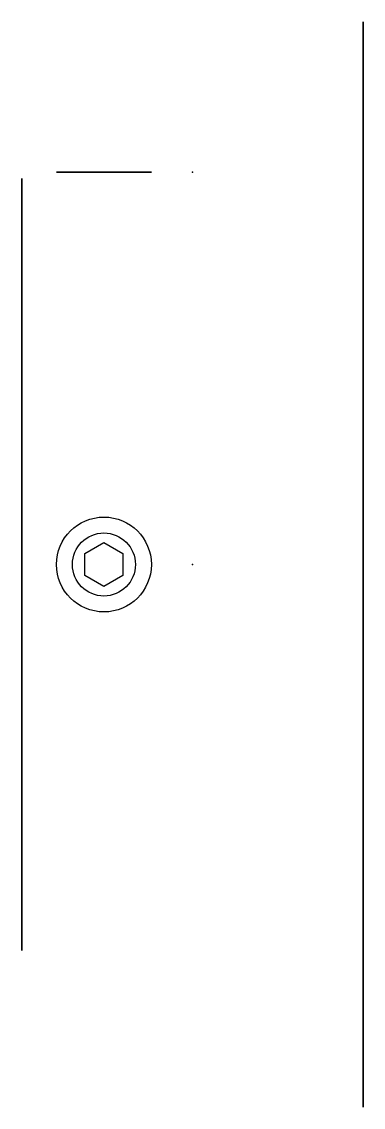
# Model space of a CAD drawing. Header units: centimetres. Extents: x -0.68 to 0.68, y -2.15 to 2.15.
import ezdxf

# ---------------------------------------------------------------- set-up
doc = ezdxf.new("R2010")
doc.units = ezdxf.units.CM
doc.header["$MEASUREMENT"] = 0
doc.layers.add('', color=7, linetype='Continuous')

msp = doc.modelspace()

# ---------------------------------------------------------------- linework, layer by layer
at = {"layer": ''}
for p, q in [((-0.425, 1.55, -0.0433), (-0.35, 1.55, -0.0866)), ((-0.35, 1.55, 0.0866), (-0.425, 1.55, 0.0433)), ((-0.425, 1.55, 0.0433), (-0.425, 1.55, -0.0433)), ((-0.275, 1.55, 0.0433), (-0.35, 1.55, 0.0866)), ((-0.35, 1.55, -0.0866), (-0.275, 1.55, -0.0433)), ((-0.275, 1.55, -0.0433), (-0.275, 1.55, 0.0433)), ((-0.425, 0.0433, 1.55), (-0.35, 0.0866, 1.55)), ((-0.35, 0.0866, 1.55), (-0.275, 0.0433, 1.55)), ((-0.425, -0.0433, 1.55), (-0.425, 0.0433, 1.55)), ((-0.275, 0.0433, 1.55), (-0.275, -0.0433, 1.55)), ((-0.35, -0.0866, 1.55), (-0.425, -0.0433, 1.55)), ((-0.275, -0.0433, 1.55), (-0.35, -0.0866, 1.55))]:
    msp.add_line(p, q, dxfattribs=at)
at = {"layer": '', "extrusion": (1, -1e-16, 0)}
for radius in [2.1453, 1.9971, 1.7912, 0.25]:
    msp.add_circle((0, 0, 0.675), radius, dxfattribs=at)
at = {"layer": '', "extrusion": (0, 1, 0)}
for radius in [0.1875, 0.1246]:
    msp.add_circle((0.35, 0, 1.55), radius, dxfattribs=at)
at = {"layer": '', "extrusion": (-1, 1e-16, 0)}
for radius in [1.525, 0.325, 0.25]:
    msp.add_circle((0, 0, 0.675), radius, dxfattribs=at)
at = {"layer": ''}
for radius in [0.1875, 0.1246]:
    msp.add_circle((-0.35, 0, 1.55), radius, dxfattribs=at)
for p in [(0, 1.55), (-0.675, 0), (0.675, 0), (0, 0, 1.55)]:
    msp.add_point(p, dxfattribs=at)

doc.saveas('drawing.dxf')
